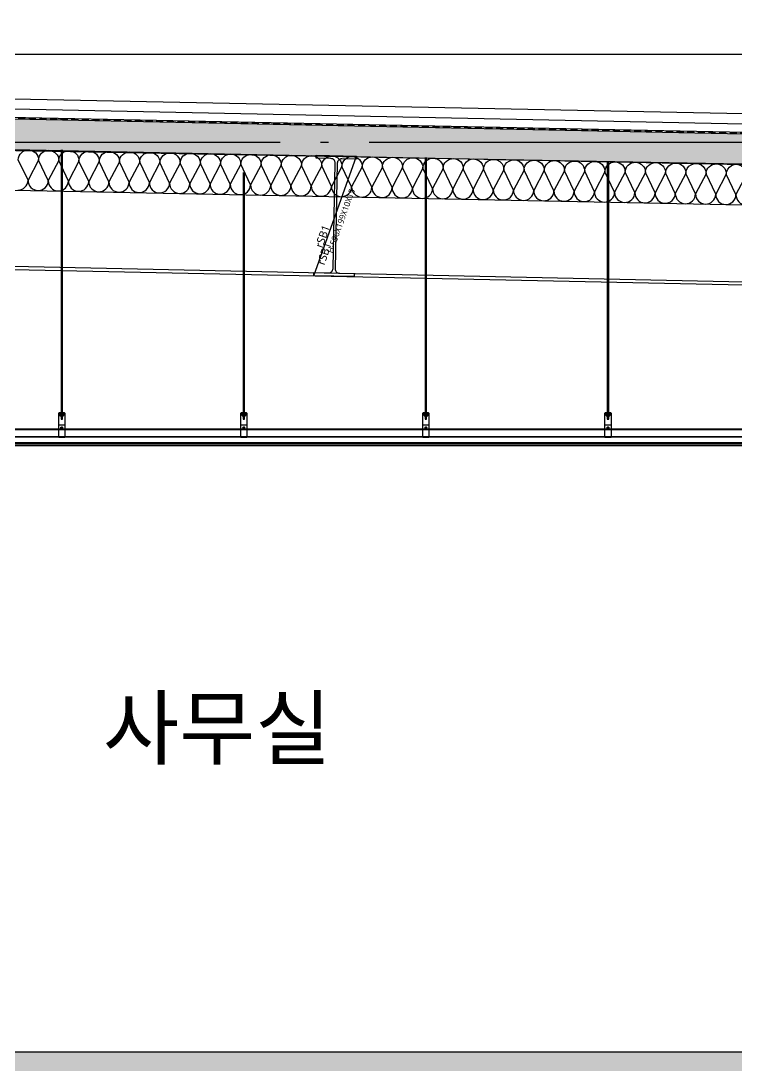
# Model space of a CAD drawing. Header units: millimetres. Extents: x 0 to 672800, y 0 to 118800.
# Drawn here: x 274715 to 278250, y 31879 to 37044 of the extents above; entities that cross this region are included whole.
import ezdxf
from ezdxf.enums import TextEntityAlignment as Align

# ---------------------------------------------------------------- set-up
doc = ezdxf.new("R2010")
doc.units = ezdxf.units.MM
doc.header["$LTSCALE"] = 200
doc.linetypes.add('CEN-GAUN', pattern=[32.2, 30, -1, 0.2, -1])
doc.linetypes.add('HIDDEN', pattern=[0.375, 0.25, -0.125])
doc.layers.get('DEFPOINTS').update_dxf_attribs({"color": 137})
for name, color, linetype in [('01단열재', 252, 'Continuous'), ('3', 3, 'Continuous'), ('3stl ele', 251, 'Continuous'), ('6방수', 6, 'HIDDEN'), ('8ELE', 8, 'Continuous'), ('A-CON', 2, 'Continuous'), ('CEN', 1, 'CEN-GAUN'), ('HAT-254', 254, 'Continuous'), ('HAT-INS', 252, 'Continuous'), ('X-ER', 15, 'ER-X')]:
    doc.layers.add(name, color=color, linetype=linetype)
doc.layers.add('TXT-1', color=137, linetype='Continuous', plot=False)
doc.styles.get("Standard").update_dxf_attribs({"font": 'arial.ttf'})
doc.styles.add('스타일1', font='malgun.ttf')
doc.linetypes.add('ER-X', pattern='A,10,-0.8,["X",Standard,S=0.6,R=0,X=-0.15,Y=-0.3],-0.8', length=11.6)

# ---------------------------------------------------------------- blocks, each defined once
blk = doc.blocks.new('*U454')
at = {"layer": 'HAT-INS'}
for points in [[(20.5, 0, 0.414214), (20.75, 0.25), (20.5, 0.75, -1), (21, 0.75), (20.75, 0.25, 0.414214), (21, 0)], [(21, 0, 0.414214), (21.25, 0.25), (21, 0.75, -1), (21.5, 0.75), (21.25, 0.25, 0.414214), (21.5, 0)], [(21.5, 0, 0.414214), (21.75, 0.25), (21.5, 0.75, -1), (22, 0.75), (21.75, 0.25, 0.414214), (22, 0)], [(22, 0, 0.414214), (22.25, 0.25), (22, 0.75, -1), (22.5, 0.75), (22.25, 0.25, 0.414214), (22.5, 0)], [(22.5, 0, 0.414214), (22.75, 0.25), (22.5, 0.75, -1), (23, 0.75), (22.75, 0.25, 0.414214), (23, 0)], [(23, 0, 0.414214), (23.25, 0.25), (23, 0.75, -1), (23.5, 0.75), (23.25, 0.25, 0.414214), (23.5, 0)], [(23.5, 0, 0.414214), (23.75, 0.25), (23.5, 0.75, -1), (24, 0.75), (23.75, 0.25, 0.414214), (24, 0)], [(24, 0, 0.414214), (24.25, 0.25), (24, 0.75, -1), (24.5, 0.75), (24.25, 0.25, 0.414214), (24.5, 0)], [(24.5, 0, 0.414214), (24.75, 0.25), (24.5, 0.75, -1), (25, 0.75), (24.75, 0.25, 0.414214), (25, 0)], [(25, 0, 0.414214), (25.25, 0.25), (25, 0.75, -1), (25.5, 0.75), (25.25, 0.25, 0.414214), (25.5, 0)], [(25.5, 0, 0.414214), (25.75, 0.25), (25.5, 0.75, -1), (26, 0.75), (25.75, 0.25, 0.414214), (26, 0)], [(26, 0, 0.414214), (26.25, 0.25), (26, 0.75, -1), (26.5, 0.75), (26.25, 0.25, 0.414214), (26.5, 0)], [(26.5, 0, 0.414214), (26.75, 0.25), (26.5, 0.75, -1), (27, 0.75), (26.75, 0.25, 0.414214), (27, 0)], [(27, 0, 0.414214), (27.25, 0.25), (27, 0.75, -1), (27.5, 0.75), (27.25, 0.25, 0.414214), (27.5, 0)], [(27.5, 0, 0.414214), (27.75, 0.25), (27.5, 0.75, -1), (28, 0.75), (27.75, 0.25, 0.414214), (28, 0)], [(28, 0, 0.414214), (28.25, 0.25), (28, 0.75, -1), (28.5, 0.75), (28.25, 0.25, 0.414214), (28.5, 0)], [(28.5, 0, 0.414214), (28.75, 0.25), (28.5, 0.75, -1), (29, 0.75), (28.75, 0.25, 0.414214), (29, 0)], [(29, 0, 0.414214), (29.25, 0.25), (29, 0.75, -1), (29.5, 0.75), (29.25, 0.25, 0.414214), (29.5, 0)], [(29.5, 0, 0.414214), (29.75, 0.25), (29.5, 0.75, -1), (30, 0.75), (29.75, 0.25, 0.414214), (30, 0)], [(30, 0, 0.414214), (30.25, 0.25), (30, 0.75, -1), (30.5, 0.75), (30.25, 0.25, 0.414214), (30.5, 0)], [(30.5, 0, 0.414214), (30.75, 0.25), (30.5, 0.75, -1), (31, 0.75), (30.75, 0.25, 0.414214), (31, 0)], [(31, 0, 0.414214), (31.25, 0.25), (31, 0.75, -1), (31.5, 0.75), (31.25, 0.25, 0.414214), (31.5, 0)], [(31.5, 0, 0.414214), (31.75, 0.25), (31.5, 0.75, -1), (32, 0.75), (31.75, 0.25, 0.414214), (32, 0)], [(32, 0, 0.414214), (32.25, 0.25), (32, 0.75, -1), (32.5, 0.75), (32.25, 0.25, 0.414214), (32.5, 0)], [(32.5, 0, 0.414214), (32.75, 0.25), (32.5, 0.75, -1), (33, 0.75), (32.75, 0.25, 0.414214), (33, 0)], [(33, 0, 0.414214), (33.25, 0.25), (33, 0.75, -1), (33.5, 0.75), (33.25, 0.25, 0.414214), (33.5, 0)], [(33.5, 0, 0.414214), (33.75, 0.25), (33.5, 0.75, -1), (34, 0.75), (33.75, 0.25, 0.414214), (34, 0)], [(34, 0, 0.414214), (34.25, 0.25), (34, 0.75, -1), (34.5, 0.75), (34.25, 0.25, 0.414214), (34.5, 0)], [(34.5, 0, 0.414214), (34.75, 0.25), (34.5, 0.75, -1), (35, 0.75), (34.75, 0.25, 0.414214), (35, 0)], [(35, 0, 0.414214), (35.25, 0.25), (35, 0.75, -1), (35.5, 0.75), (35.25, 0.25, 0.414214), (35.5, 0)], [(35.5, 0, 0.414214), (35.75, 0.25), (35.5, 0.75, -1), (36, 0.75), (35.75, 0.25, 0.414214), (36, 0)], [(36, 0, 0.414214), (36.25, 0.25), (36, 0.75, -1), (36.5, 0.75), (36.25, 0.25, 0.414214), (36.5, 0)], [(36.5, 0, 0.414214), (36.75, 0.25), (36.5, 0.75, -1), (37, 0.75), (36.75, 0.25, 0.414214), (37, 0)], [(37, 0, 0.414214), (37.25, 0.25), (37, 0.75, -1), (37.5, 0.75), (37.25, 0.25, 0.414214), (37.5, 0)], [(37.5, 0, 0.414214), (37.75, 0.25), (37.5, 0.75, -1), (38, 0.75), (37.75, 0.25, 0.414214), (38, 0)], [(38, 0, 0.414214), (38.25, 0.25), (38, 0.75, -1), (38.5, 0.75), (38.25, 0.25, 0.414214), (38.5, 0)]]:
    blk.add_lwpolyline(points, format="xyb", dxfattribs=at)

msp = doc.modelspace()

# ---------------------------------------------------------------- hatches: boundary and pattern name
at = {"layer": 'HAT-254'}
h = msp.add_hatch(color=256, dxfattribs=at)
h.dxf.hatch_style = 1
h.paths.add_polyline_path([(270450, 36643.6), (267965, 36590.3), (267965, 36703.3), (267935, 36743.6), (268115, 36743.6), (268115, 36863.8), (267965, 36893.6), (267965, 37043.6), (267815, 37043.6), (267815, 36437.4), (270450, 36493.6), (280237.4, 36293.6), (280850, 36293.6), (280850, 37043.6), (280700, 37043.6), (280700, 36893.6), (280550, 36863.6), (280550, 36743.6), (280730, 36743.6), (280700, 36703.6), (280700, 36443.6), (280238.9, 36443.6)])
h = msp.add_hatch(color=256, dxfattribs=at)
h.dxf.hatch_style = 1
h.paths.add_polyline_path([(266075, 31943.6), (266075, 31793.6), (281000, 31793.6), (281000, 31943.6)])

# ---------------------------------------------------------------- linework, layer by layer
at = {"color": 8}
for p, q in [((267968, 35025.6), (280664.5, 35025.6)), ((267968, 35022.6), (280664.5, 35022.6)), ((274931.7, 35043.6), (274901.7, 35043.6)), ((274923.6, 35031.6), (274909.9, 35031.6)), ((274916.7, 35037.8), (274916.7, 35025.4)), ((275831.7, 35043.6), (275801.7, 35043.6)), ((275823.6, 35031.6), (275809.9, 35031.6)), ((275816.7, 35037.8), (275816.7, 35025.4)), ((276731.7, 35043.6), (276701.7, 35043.6)), ((276723.6, 35031.6), (276709.9, 35031.6)), ((276716.7, 35037.8), (276716.7, 35025.4)), ((277631.7, 35043.6), (277601.7, 35043.6)), ((277623.6, 35031.6), (277609.9, 35031.6)), ((277616.7, 35037.8), (277616.7, 35025.4)), ((267968, 34988.6), (280664.5, 34988.6)), ((267968, 34985.6), (280664.5, 34985.6))]:
    msp.add_line(p, q, dxfattribs=at)
at = {"color": 1}
for p, q in [((267978, 34958.6), (280700, 34958.6)), ((267978, 34951.6), (280700, 34951.6)), ((267978, 34943.6), (280700, 34943.6))]:
    msp.add_line(p, q, dxfattribs=at)
at = {"color": 8}
for points in [[(274913.4, 36406.1), (274913.4, 35073.5), (274920.1, 35073.5), (274920.1, 36405.9)], [(276713.4, 36368.1), (276713.4, 35073.5), (276720.1, 35073.5), (276720.1, 36367.9)], [(277613.4, 36349.1), (277613.4, 35073.5), (277620.1, 35073.5), (277620.1, 36348.9)], [(275813.4, 36293.6), (275813.4, 35073.5), (275820.1, 35073.5), (275820.1, 36293.6)], [(274931.7, 35102.7), (274930.4, 35104.7), (274903, 35104.7), (274901.7, 35102.7), (274901.7, 35097.7), (274903, 35095.7), (274930.4, 35095.7), (274931.7, 35097.7), (274901.7, 35097.7)], [(274908, 35095.7), (274908, 35090.6), (274925.6, 35090.6), (274925.6, 35095.7)], [(275831.7, 35102.7), (275830.4, 35104.7), (275803, 35104.7), (275801.7, 35102.7), (275801.7, 35097.7), (275803, 35095.7), (275830.4, 35095.7), (275831.7, 35097.7), (275801.7, 35097.7)], [(275808, 35095.7), (275808, 35090.6), (275825.6, 35090.6), (275825.6, 35095.7)], [(276731.7, 35102.7), (276730.4, 35104.7), (276703, 35104.7), (276701.7, 35102.7), (276701.7, 35097.7), (276703, 35095.7), (276730.4, 35095.7), (276731.7, 35097.7), (276701.7, 35097.7)], [(276708, 35095.7), (276708, 35090.6), (276725.6, 35090.6), (276725.6, 35095.7)], [(277631.7, 35102.7), (277630.4, 35104.7), (277603, 35104.7), (277601.7, 35102.7), (277601.7, 35097.7), (277603, 35095.7), (277630.4, 35095.7), (277631.7, 35097.7), (277601.7, 35097.7)], [(277608, 35095.7), (277608, 35090.6), (277625.6, 35090.6), (277625.6, 35095.7)]]:
    msp.add_lwpolyline(points, dxfattribs=at)
for points in [[(274901.7, 35102.7), (274931.7, 35102.7), (274931.7, 34983.6), (274901.7, 34983.6)], [(275801.7, 35102.7), (275831.7, 35102.7), (275831.7, 34983.6), (275801.7, 34983.6)], [(276701.7, 35102.7), (276731.7, 35102.7), (276731.7, 34983.6), (276701.7, 34983.6)], [(277601.7, 35102.7), (277631.7, 35102.7), (277631.7, 34983.6), (277601.7, 34983.6)]]:
    msp.add_lwpolyline(points, close=True, dxfattribs=at)
for centre, radius in [((274916.7, 35031.6), 4.25), ((274916.7, 35031.6), 3.25), ((275816.7, 35031.6), 4.25), ((275816.7, 35031.6), 3.25), ((276716.7, 35031.6), 4.25), ((276716.7, 35031.6), 3.25), ((277616.7, 35031.6), 4.25), ((277616.7, 35031.6), 3.25)]:
    msp.add_circle(centre, radius, dxfattribs=at)
at = {"layer": '01단열재'}
msp.add_line((270449.8, 36293.5), (280235.3, 36093.6), dxfattribs=at)
at = {"layer": '3'}
msp.add_line((280229.8, 36543.5), (270450, 36743.3), dxfattribs=at)
at = {"layer": '3stl ele'}
for p, q in [((280538.9, 36293.6), (270449.7, 36479.3)), ((270600, 35915.7), (280275, 35711.4)), ((270600, 35900.7), (280275, 35696.4))]:
    msp.add_line(p, q, dxfattribs=at)
at = {"layer": '6방수', "ltscale": 0.7}
msp.add_lwpolyline([(267941.3, 36743.3), (267970, 36704.7), (267970, 36595.1), (270449.9, 36648.3), (280239, 36448.3), (280685, 36448.3), (280695, 36458.3), (280695, 36705), (280724, 36743.6)], dxfattribs=at)
at = {"layer": '8ELE'}
msp.add_line((268135, 36879.8), (280530, 36879.8), dxfattribs=at)
msp.add_lwpolyline([(267947.5, 36743.3), (267975, 36706.3), (267975, 36600.2), (270449.9, 36653.3), (280239, 36453.3), (280680, 36453.3), (280690, 36463.3), (280690, 36706.7), (280717.7, 36743.6)], dxfattribs=at)
at = {"layer": 'A-CON'}
for p, q in [((280238.9, 36443.6), (270449.9, 36643.6)), ((270449.7, 36493.6), (280237.4, 36293.6))]:
    msp.add_line(p, q, dxfattribs=at)
msp.add_lwpolyline([(266075, 31793.6), (266075, 31943.6), (281000, 31943.6), (281000, 31793.6), (266075, 31793.6)], dxfattribs=at)
at = {"layer": 'CEN'}
for p, q in [((257116, 36443.6), (285450, 36443.6)), ((258523.8, 31943.6), (285450, 31943.6))]:
    msp.add_line(p, q, dxfattribs=at)
at = {"layer": 'DEFPOINTS'}
msp.add_line((276162.4, 35783.3), (276374, 36374.9), dxfattribs=at)
at = {"layer": 'DEFPOINTS', "flags": 128}
msp.add_lwpolyline([(276162.7, 35798.3), (276235.2, 35796.7, 0.414214), (276257.7, 35818.3), (276268.7, 36340.1, 0.414214), (276247.2, 36362.6), (276174.7, 36364.1), (276175, 36379.1), (276374, 36374.9), (276373.7, 36359.9), (276301.2, 36361.5, 0.414214), (276278.7, 36339.9), (276267.7, 35818, 0.414214), (276289.2, 35795.6), (276361.7, 35794), (276361.4, 35779.1), (276162.4, 35783.3)], format="xyb", close=True, dxfattribs=at)
at = {"layer": 'X-ER', "color": 15, "ltscale": 0.3}
msp.add_line((280640, 36484.9), (270448.9, 36693.3), dxfattribs=at)

# ---------------------------------------------------------------- block references
at = {"layer": 'HAT-INS', "xscale": 199.9999999999999, "yscale": 199.9999999999999, "zscale": 199.9999999999999, "rotation": 358.8296765241211}
msp.add_blockref('*U454', (270600, 36290.5), dxfattribs=at)

# ---------------------------------------------------------------- texts
at = {"layer": 'DEFPOINTS', "style": '스타일1'}
for s, height, rotation, p in [('H-596X199X10X15', 30, 70.3263, (276297.2, 36054.3)), ('rSB1', 40, 70.3263, (276205.8, 35977.8, 0)), ('rSB1', 40, 71.5362, (276214.3, 35893.1, 0))]:
    msp.add_text(s, height=height, rotation=rotation, dxfattribs=at).set_placement(p, align=Align.MIDDLE_CENTER)
at = {"layer": 'TXT-1', "style": '스타일1'}
msp.add_text('사무실', height=300, dxfattribs=at).set_placement((275685.3, 33546.1), align=Align.MIDDLE_CENTER)

doc.saveas('drawing.dxf')
